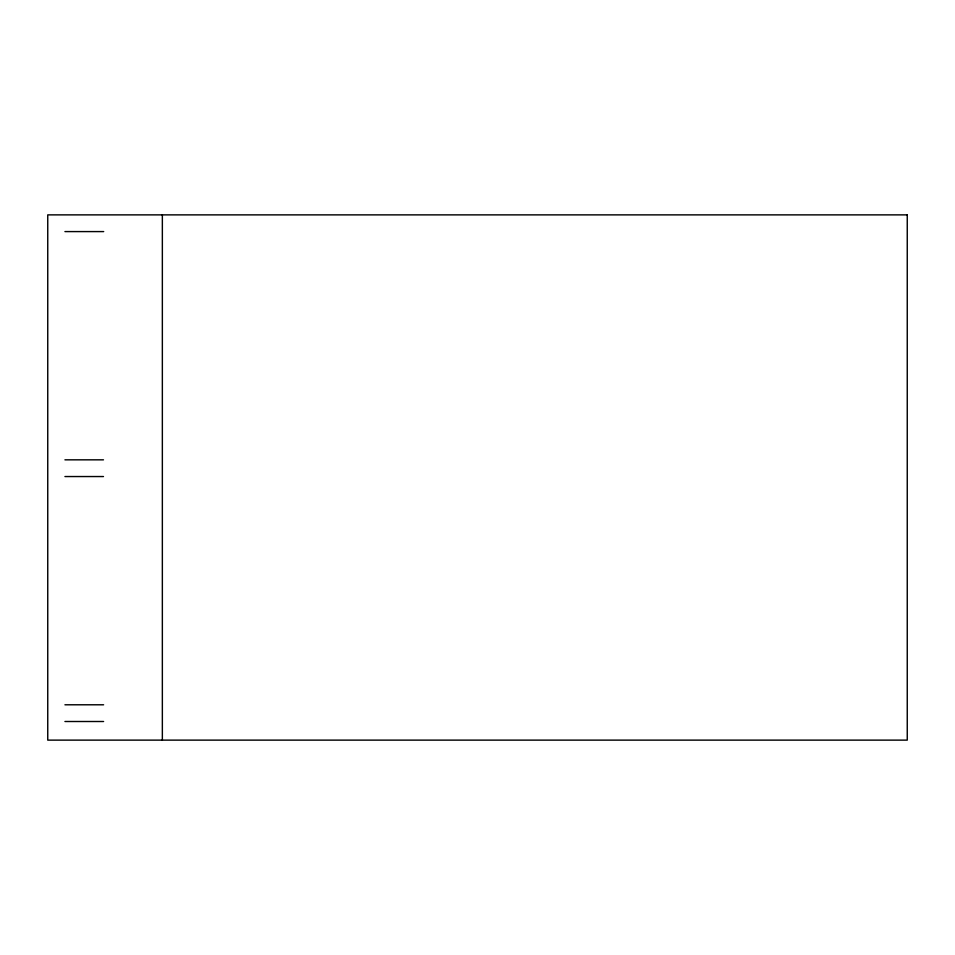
<?xml version="1.0" encoding="UTF-8"?>
<svg xmlns="http://www.w3.org/2000/svg" width="955" height="955" viewBox="0 0 955 955"><rect width="100%" height="100%" fill="white"/><g stroke="black" fill="none" stroke-linecap="round" stroke-linejoin="round"><path stroke-width="1.43" d="M64.94 231.588L103.689 231.588M64.94 459.833L103.474 459.833M64.94 476.545L103.474 476.545M64.94 704.79L103.594 704.79M64.94 721.503L103.594 721.503M162.35 214.875L162.35 740.125M907.25 214.875L47.75 214.875L47.75 740.125L907.25 740.125L907.25 214.875"/></g></svg>
